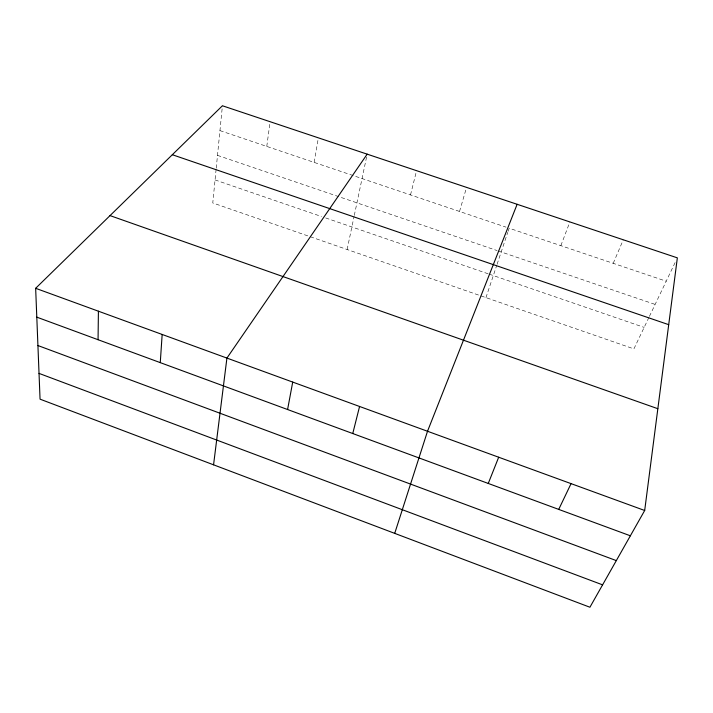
<?xml version="1.0" encoding="UTF-8"?>
<svg xmlns="http://www.w3.org/2000/svg" width="713" height="713" viewBox="0 0 713 713"><rect width="100%" height="100%" fill="white"/><g stroke="black" fill="none" stroke-linecap="round" stroke-linejoin="round"><path stroke-width="0.53" stroke-dasharray="3.56 2.67" d="M216.119 169.248L212.768 202.947L309.059 236.315M216.226 168.179L222.42 105.765M266.778 146.415L270.111 121.709M314.139 162.395L318.363 137.841M347.124 249.505L354.076 216.476M354.299 215.424L366.954 155.22M410.51 194.916L416.57 170.674M459.537 211.467L466.552 187.385M485.954 297.615L496.747 265.307M497.086 264.282L507.763 232.34M508.111 231.306L509.144 228.205L666.209 281.207M560.864 245.655L569.874 221.93M613.216 263.32L623.278 239.782M648.928 317.401L633.902 348.889L310.084 236.671M649.409 316.403L675.496 261.751M219.952 130.613L505.98 227.135M217.492 155.363L497.059 250.566M498.093 250.923L655.131 304.406M215.059 179.934L321.483 216.511M325.672 217.946L488.138 273.783M489.171 274.14L644.16 327.401"/><path stroke-width="1.07" d="M98.064 339.718L98.412 311.198M160.265 362.632L162.163 334.459M213.561 464.823L226.921 358.086L367.177 154.16M644.686 510.49L677.35 257.856L222.42 105.765L35.65 288.302L40.053 399.164L589.918 607.235L644.686 510.49L35.65 288.302M287.589 409.538L292.713 382.088M352.757 433.54L359.575 406.472M394.717 533.369L427.515 431.267L517.13 204.292M488.262 483.45L498.681 457.229M558.725 509.403L571.06 483.628M172.323 154.721L668.714 324.673M110.034 215.602L657.849 408.709M36.8 317.151L630.363 535.793M37.923 345.538L616.317 560.596M39.028 373.389L602.592 584.856"/></g></svg>
